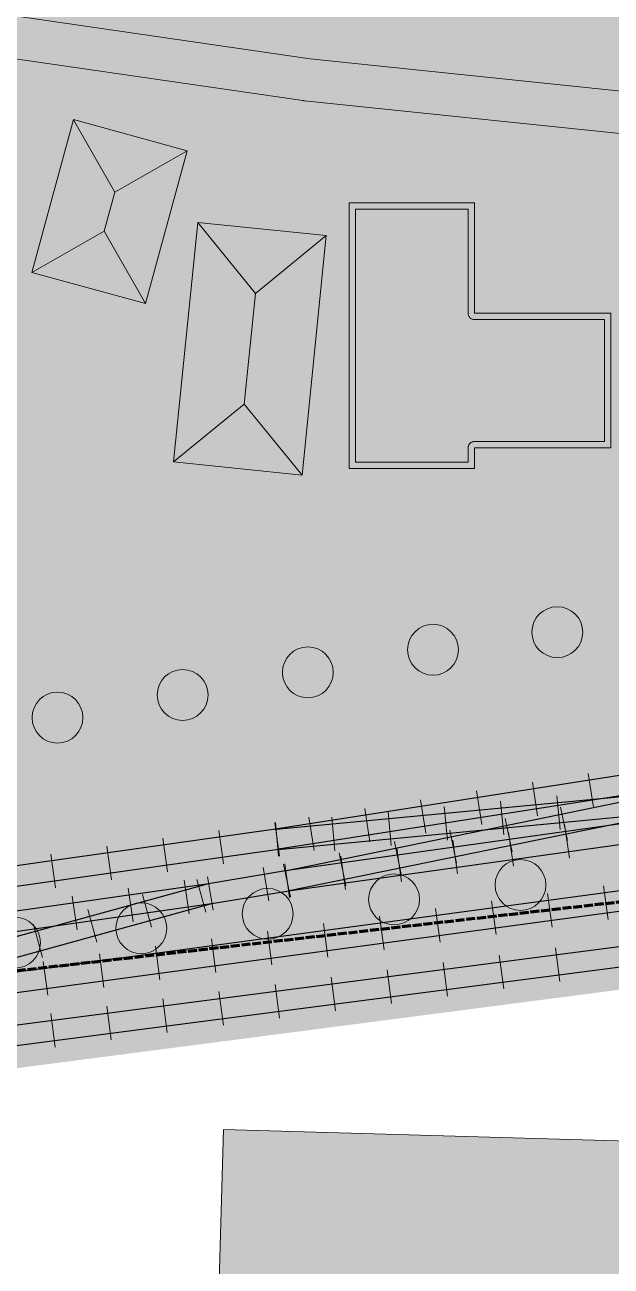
# Model space of a CAD drawing. Header units: metres. Extents: x 305909 to 307171, y 9156037 to 9156671.
# Drawn here: x 306762.9 to 306804.4, y 9156109.5 to 9156197.2 of the extents above; entities that cross this region are included whole.
import ezdxf

# ---------------------------------------------------------------- set-up
doc = ezdxf.new("R2010")
doc.units = ezdxf.units.M
doc.linetypes.add('DASHED2', pattern=[0.762, 0.635, -0.127])
for name, color, linetype, lineweight, true_color in [('B-BANGUNAN_PERDAGANGAN', 7, 'Continuous', 13, 0xde7878), ('B-BAYANGAN', 7, 'Continuous', 0, 0x76786c), ('B-DELINEASI', 7, 'DASHED2', 70, 0xc800c8), ('J-PERKERASAN_JALAN', 7, 'Continuous', 9, 0x989896), ('K-BANGUNAN_LUAR_TAPAK', 7, 'Continuous', 9, 0xdedede), ('K-REL_BALAS', 7, 'Continuous', 0, 0xb0a89c), ('K-REL_BANTALAN', 7, 'Continuous', 9, 0x5a5a5a), ('K-REL_KA', 7, 'Continuous', 25, 0x282828), ('V-POHON_PENEDUH', 7, 'Continuous', 13, 0x288232), ('Z-K', 7, 'Continuous', 0, 0xf7dede), ('Z-RTH', 7, 'Continuous', 0, 0xc7e4ba)]:
    doc.layers.add(name, color=color, linetype=linetype, lineweight=lineweight, true_color=true_color)

# ---------------------------------------------------------------- blocks, each defined once
blk = doc.blocks.new('POHON')
at = {"true_color": 0x347638}
h = blk.add_hatch(color=97, dxfattribs=at)
h.dxf.hatch_style = 1
edge = h.paths.add_edge_path()
edge.add_arc((0, 0), 1, 0, 360)
at = {"true_color": 0x3e843e}
h = blk.add_hatch(color=97, dxfattribs=at)
h.dxf.hatch_style = 1
edge = h.paths.add_edge_path()
edge.add_arc((0, 0.78), 0.32, 0, 360)
h = blk.add_hatch(color=97, dxfattribs=at)
h.dxf.hatch_style = 1
edge = h.paths.add_edge_path()
edge.add_arc((-0.552, 0.552), 0.32, 0, 360)
at = {"true_color": 0x62a556}
h = blk.add_hatch(color=85, dxfattribs=at)
h.dxf.hatch_style = 1
edge = h.paths.add_edge_path()
edge.add_arc((-0.2, 0.22), 0.55, 0, 360)
at = {"true_color": 0x697060}
h = blk.add_hatch(color=251, dxfattribs=at)
h.dxf.hatch_style = 1
edge = h.paths.add_edge_path()
edge.add_arc((0.38, -0.38), 1, 0, 360)
at = {"true_color": 0x3e843e}
h = blk.add_hatch(color=97, dxfattribs=at)
h.dxf.hatch_style = 1
edge = h.paths.add_edge_path()
edge.add_arc((0.552, 0.552), 0.32, 0, 360)
h = blk.add_hatch(color=97, dxfattribs=at)
h.dxf.hatch_style = 1
edge = h.paths.add_edge_path()
edge.add_arc((-0.78, 0), 0.32, 0, 360)
h = blk.add_hatch(color=97, dxfattribs=at)
h.dxf.hatch_style = 1
edge = h.paths.add_edge_path()
edge.add_arc((0.78, 0), 0.32, 0, 360)
h = blk.add_hatch(color=97, dxfattribs=at)
h.dxf.hatch_style = 1
edge = h.paths.add_edge_path()
edge.add_arc((-0.552, -0.552), 0.32, 0, 360)
h = blk.add_hatch(color=97, dxfattribs=at)
h.dxf.hatch_style = 1
edge = h.paths.add_edge_path()
edge.add_arc((0, -0.78), 0.32, 0, 360)
h = blk.add_hatch(color=97, dxfattribs=at)
h.dxf.hatch_style = 1
edge = h.paths.add_edge_path()
edge.add_arc((0.552, -0.552), 0.32, 0, 360)
at = {"color": 99, "lineweight": 9, "true_color": 0x235528}
blk.add_circle((0, 0), 1, dxfattribs=at)

msp = doc.modelspace()

# ---------------------------------------------------------------- hatches: boundary and pattern name
at = {"layer": 'B-BANGUNAN_PERDAGANGAN', "true_color": 0xc85a54}
h = msp.add_hatch(color=13, dxfattribs=at)
h.dxf.hatch_style = 1
h.paths.add_polyline_path([(306769.283, 9156185.4), (306766.368, 9156190.521), (306766.368, 9156190.523), (306774.406, 9156188.317), (306769.283, 9156185.4)])
at = {"layer": 'B-BANGUNAN_PERDAGANGAN', "true_color": 0xd35f58}
h = msp.add_hatch(color=13, dxfattribs=at)
h.dxf.hatch_style = 1
h.paths.add_polyline_path([(306769.283, 9156185.4), (306768.527, 9156182.645), (306763.405, 9156179.728), (306766.368, 9156190.521), (306769.283, 9156185.4)])
at = {"layer": 'B-BANGUNAN_PERDAGANGAN', "true_color": 0xa04843}
h = msp.add_hatch(color=15, dxfattribs=at)
h.dxf.hatch_style = 1
h.paths.add_polyline_path([(306771.443, 9156177.522), (306771.442, 9156177.522), (306768.527, 9156182.645), (306769.283, 9156185.4), (306774.406, 9156188.317), (306771.443, 9156177.522)])
at = {"layer": 'B-BANGUNAN_PERDAGANGAN', "true_color": 0xba544e}
h = msp.add_hatch(color=15, dxfattribs=at)
h.dxf.hatch_style = 1
h.paths.add_polyline_path([(306794.725, 9156184.647), (306794.725, 9156176.842), (306804.382, 9156176.842), (306804.382, 9156167.317), (306794.725, 9156167.317), (306794.725, 9156165.862), (306785.862, 9156165.862), (306785.862, 9156184.647), (306794.725, 9156184.647)])
at = {"layer": 'B-BANGUNAN_PERDAGANGAN', "true_color": 0xab4d47}
h = msp.add_hatch(color=15, dxfattribs=at)
h.dxf.hatch_style = 1
h.paths.add_polyline_path([(306768.527, 9156182.645), (306771.442, 9156177.522), (306763.405, 9156179.728), (306768.527, 9156182.645)])
at = {"layer": 'B-BANGUNAN_PERDAGANGAN', "true_color": 0xd15e57}
h = msp.add_hatch(color=13, dxfattribs=at)
h.dxf.hatch_style = 1
h.paths.add_polyline_path([(306775.143, 9156183.255), (306779.232, 9156178.242), (306778.436, 9156170.411), (306773.423, 9156166.322), (306775.143, 9156183.255)])
at = {"layer": 'B-BANGUNAN_PERDAGANGAN', "true_color": 0xcc5c55}
h = msp.add_hatch(color=13, dxfattribs=at)
h.dxf.hatch_style = 1
h.paths.add_polyline_path([(306784.244, 9156182.331), (306784.244, 9156182.33), (306779.232, 9156178.242), (306775.143, 9156183.255), (306784.244, 9156182.331)])
at = {"layer": 'B-BANGUNAN_PERDAGANGAN', "true_color": 0xa24944}
h = msp.add_hatch(color=15, dxfattribs=at)
h.dxf.hatch_style = 1
h.paths.add_polyline_path([(306778.436, 9156170.411), (306779.232, 9156178.242), (306784.244, 9156182.33), (306782.525, 9156165.398), (306778.436, 9156170.411)])
at = {"layer": 'B-BANGUNAN_PERDAGANGAN', "true_color": 0xa74b46}
h = msp.add_hatch(color=15, dxfattribs=at)
h.dxf.hatch_style = 1
h.paths.add_polyline_path([(306778.436, 9156170.411), (306782.525, 9156165.398), (306782.525, 9156165.398), (306773.423, 9156166.322), (306778.436, 9156170.411)])
at = {"layer": 'B-BAYANGAN', "true_color": 0x76786c}
h = msp.add_hatch(color=8, dxfattribs=at)
h.dxf.hatch_style = 1
h.paths.add_polyline_path([(306775.458, 9156187.266), (306772.494, 9156176.471), (306764.455, 9156178.678), (306767.418, 9156189.473), (306775.458, 9156187.266)])
h = msp.add_hatch(color=8, dxfattribs=at)
h.dxf.hatch_style = 1
h.paths.add_polyline_path([(306795.775, 9156183.597), (306795.775, 9156175.792), (306805.432, 9156175.792), (306805.432, 9156166.267), (306795.775, 9156166.267), (306795.775, 9156164.812), (306786.912, 9156164.812), (306786.912, 9156183.597), (306795.775, 9156183.597)])
h = msp.add_hatch(color=8, dxfattribs=at)
h.dxf.hatch_style = 1
h.paths.add_polyline_path([(306785.295, 9156181.281), (306783.575, 9156164.348), (306774.473, 9156165.272), (306776.193, 9156182.205), (306785.295, 9156181.281)])
at = {"layer": 'J-PERKERASAN_JALAN', "true_color": 0x989896}
h = msp.add_hatch(color=252, dxfattribs=at)
h.dxf.hatch_style = 1
h.paths.add_polyline_path([(306746.832, 9156200.101), (306782.931, 9156194.856), (306783.093, 9156194.835), (306806.23, 9156192.431), (306865.854, 9156186.243), (306866.388, 9156186.223), (306866.919, 9156186.275), (306867.439, 9156186.397), (306867.938, 9156186.587), (306868.407, 9156186.842), (306868.838, 9156187.157), (306869.223, 9156187.527), (306869.556, 9156187.945), (306869.83, 9156188.403), (306870.04, 9156188.894), (306870.184, 9156189.408), (306870.257, 9156189.937), (306869.849, 9156184.223), (306869.847, 9156184.185), (306869.543, 9156179.003), (306869.541, 9156179.511), (306869.474, 9156180.015), (306869.343, 9156180.506), (306869.152, 9156180.977), (306868.902, 9156181.42), (306868.598, 9156181.827), (306868.245, 9156182.193), (306867.848, 9156182.511), (306867.414, 9156182.776), (306866.951, 9156182.984), (306866.464, 9156183.131), (306865.963, 9156183.216), (306805.921, 9156189.447), (306782.691, 9156191.861), (306782.651, 9156191.866), (306782.631, 9156191.868), (306782.59, 9156191.874), (306746.832, 9156197.07), (306746.832, 9156200.101)])
at = {"layer": 'K-BANGUNAN_LUAR_TAPAK', "true_color": 0xe8e8e6}
h = msp.add_hatch(color=254, dxfattribs=at)
h.dxf.hatch_style = 1
h.paths.add_polyline_path([(306788.882, 9156101.425), (306776.467, 9156101.784), (306776.981, 9156119.14), (306819.591, 9156117.897), (306819.65, 9156119.877), (306851.996, 9156118.936), (306851.511, 9156102.52), (306819.164, 9156103.462), (306819.261, 9156106.747), (306789.067, 9156107.631), (306788.882, 9156101.425)])
at = {"layer": 'K-REL_BALAS', "true_color": 0xb0a89c}
h = msp.add_hatch(color=253, dxfattribs=at)
h.dxf.hatch_style = 1
h.paths.add_polyline_path([(306482.161, 9156097.69), (306501.605, 9156097.161), (306542.586, 9156099.524), (306542.389, 9156102.187), (306542.282, 9156103.623), (306568.72, 9156105.583), (306591.588, 9156108.692), (306569.682, 9156106.674), (306569.612, 9156106.669), (306569.549, 9156106.666), (306569.479, 9156106.664), (306524.347, 9156106.469), (306524.303, 9156106.47), (306524.264, 9156106.471), (306524.22, 9156106.472), (306482.161, 9156108.597), (306482.161, 9156113.243), (306482.947, 9156113.203), (306482.161, 9156113.255), (306482.161, 9156117.905), (306520.136, 9156115.405), (306566.875, 9156114.978), (306613.861, 9156118.419), (306780.42, 9156141.945), (306829.435, 9156149.588), (306829.435, 9156141.095), (306798.465, 9156136.759), (306829.435, 9156140.936), (306829.435, 9156132.191), (306677.953, 9156112.489), (306592.693, 9156100.464), (306592.687, 9156100.464), (306592.682, 9156100.463), (306592.676, 9156100.462), (306557.241, 9156095.728), (306557.181, 9156095.721), (306557.127, 9156095.716), (306557.067, 9156095.712), (306501.774, 9156092.523), (306501.706, 9156092.52), (306501.645, 9156092.519), (306501.577, 9156092.52), (306482.161, 9156093.048), (306482.161, 9156097.69)])
at = {"layer": 'Z-K', "true_color": 0xe4dfd4}
h = msp.add_hatch(color=254, dxfattribs=at)
h.dxf.hatch_style = 1
h.paths.add_polyline_path([(306887.368, 9156398.5), (306879.779, 9156199.5), (306885.597, 9156199.802), (306885.503, 9156198.46), (306873.691, 9156198.076), (306871.946, 9156198.019), (306860.748, 9156203.081), (306860.765, 9156203.358), (306859.221, 9156180.762), (306859.07, 9156178.557), (306858.791, 9156174.416), (306856.602, 9156141.935), (306856.574, 9156141.929), (306843.973, 9156139.654), (306841.656, 9156139.39), (306832.652, 9156160.25), (306794.325, 9156155.537), (306785.065, 9156153.865), (306754.667, 9156148.377), (306780.828, 9156466.643), (306812.815, 9156460.602), (306875.789, 9156457.914), (306875.502, 9156453.026), (306875.5, 9156452.988), (306872.7, 9156405.226), (306919.295, 9156400.093), (306965.89, 9156394.96), (306958.222, 9156259.5), (306956, 9156259.5), (306955.951, 9156259.498), (306955.902, 9156259.49), (306955.855, 9156259.478), (306955.809, 9156259.462), (306955.764, 9156259.441), (306955.722, 9156259.416), (306955.683, 9156259.387), (306955.668, 9156259.373), (306932.214, 9156261.124), (306956.8, 9156262.5), (306955.5, 9156309.7), (306959, 9156392), (306887.368, 9156398.5)])
at = {"layer": 'Z-RTH', "true_color": 0xacd28c}
h = msp.add_hatch(color=63, dxfattribs=at)
h.dxf.hatch_style = 1
h.paths.add_polyline_path([(306647.045, 9156131.998), (306682.572, 9156137.435), (306694.109, 9156139.201), (306735.941, 9156145.416), (306764.133, 9156475.064), (306781.809, 9156471.972), (306781.809, 9156471.972), (306780.828, 9156466.643), (306754.667, 9156148.377), (306785.065, 9156153.865), (306794.325, 9156155.537), (306832.652, 9156160.25), (306841.656, 9156139.39), (306613.966, 9156113.407), (306609.989, 9156113.26), (306520.721, 9156109.954), (306451.764, 9156117.779), (306423.331, 9156121.005), (306406.95, 9156126.927), (306333.538, 9156153.468), (306256.179, 9156192.148), (306187.799, 9156246.714), (306141.521, 9156298.517), (306095.934, 9156355.156), (306094.195, 9156358.842), (306127.354, 9156361.253), (306133.406, 9156338.556), (306160.586, 9156296.707), (306193.374, 9156263.487), (306216.24, 9156242.779), (306246.009, 9156220.776), (306288.72, 9156190.576), (306332.726, 9156171.593), (306393.989, 9156155.199), (306486.314, 9156132.333), (306532.491, 9156127.582), (306534.299, 9156127.396), (306596.424, 9156127.396), (306647.045, 9156131.998)])
at = {"layer": 'Z-RTH', "true_color": 0x78aa5f}
h = msp.add_hatch(dxfattribs=at)
h.set_pattern_fill('GRASS', color=75, scale=0.35)
h.paths.add_polyline_path([(306647.045, 9156131.998), (306682.572, 9156137.435), (306694.109, 9156139.201), (306735.941, 9156145.416), (306764.133, 9156475.064), (306781.809, 9156471.972), (306781.809, 9156471.972), (306780.828, 9156466.643), (306754.667, 9156148.377), (306785.065, 9156153.865), (306794.325, 9156155.537), (306832.652, 9156160.25), (306841.656, 9156139.39), (306613.966, 9156113.407), (306609.989, 9156113.26), (306520.721, 9156109.954), (306451.764, 9156117.779), (306423.331, 9156121.005), (306406.95, 9156126.927), (306333.538, 9156153.468), (306256.179, 9156192.148), (306187.799, 9156246.714), (306141.521, 9156298.517), (306095.934, 9156355.156), (306094.195, 9156358.842), (306127.354, 9156361.253), (306133.406, 9156338.556), (306160.586, 9156296.707), (306193.374, 9156263.487), (306216.24, 9156242.779), (306246.009, 9156220.776), (306288.72, 9156190.576), (306332.726, 9156171.593), (306393.989, 9156155.199), (306486.314, 9156132.333), (306532.491, 9156127.582), (306534.299, 9156127.396), (306596.424, 9156127.396), (306647.045, 9156131.998)])

# ---------------------------------------------------------------- linework, layer by layer
at = {"layer": 'B-BANGUNAN_PERDAGANGAN', "color": 29, "lineweight": 9, "true_color": 0x662e2a}
for p, q in [((306766.368, 9156190.521), (306769.283, 9156185.4)), ((306774.406, 9156188.317), (306769.283, 9156185.4)), ((306769.283, 9156185.4), (306768.527, 9156182.645)), ((306763.405, 9156179.728), (306768.527, 9156182.645)), ((306771.442, 9156177.522), (306768.527, 9156182.645)), ((306775.143, 9156183.255), (306779.232, 9156178.242)), ((306784.244, 9156182.33), (306779.232, 9156178.242)), ((306778.436, 9156170.411), (306779.232, 9156178.242)), ((306773.423, 9156166.322), (306778.436, 9156170.411)), ((306782.525, 9156165.398), (306778.436, 9156170.411))]:
    msp.add_line(p, q, dxfattribs=at)
at = {"layer": 'B-BANGUNAN_PERDAGANGAN', "color": 29, "lineweight": 13, "true_color": 0x662e2a}
for points in [[(306774.408, 9156188.316), (306771.444, 9156177.521), (306763.405, 9156179.728), (306766.368, 9156190.523), (306774.408, 9156188.316)], [(306794.725, 9156184.647), (306794.725, 9156176.842), (306804.382, 9156176.842), (306804.382, 9156167.317), (306794.725, 9156167.317), (306794.725, 9156165.862), (306785.862, 9156165.862), (306785.862, 9156184.647), (306794.725, 9156184.647)], [(306784.244, 9156182.331), (306782.525, 9156165.398), (306773.423, 9156166.322), (306775.143, 9156183.255), (306784.244, 9156182.331)]]:
    msp.add_lwpolyline(points, close=True, dxfattribs=at)
at = {"layer": 'B-BANGUNAN_PERDAGANGAN', "color": 13, "lineweight": 9, "true_color": 0xdb635c}
msp.add_lwpolyline([(306794.275, 9156184.197), (306794.275, 9156176.842), (306794.277, 9156176.798), (306794.284, 9156176.754), (306794.294, 9156176.711), (306794.309, 9156176.67), (306794.328, 9156176.63), (306794.351, 9156176.592), (306794.377, 9156176.556), (306794.407, 9156176.524), (306794.44, 9156176.494), (306794.475, 9156176.468), (306794.513, 9156176.445), (306794.553, 9156176.426), (306794.594, 9156176.411), (306794.637, 9156176.401), (306794.681, 9156176.394), (306794.725, 9156176.392), (306803.932, 9156176.392), (306803.932, 9156167.767), (306794.725, 9156167.767), (306794.681, 9156167.765), (306794.637, 9156167.758), (306794.594, 9156167.748), (306794.553, 9156167.733), (306794.513, 9156167.714), (306794.475, 9156167.691), (306794.44, 9156167.665), (306794.407, 9156167.635), (306794.377, 9156167.602), (306794.351, 9156167.567), (306794.328, 9156167.529), (306794.309, 9156167.489), (306794.294, 9156167.448), (306794.284, 9156167.405), (306794.277, 9156167.361), (306794.275, 9156167.317), (306794.275, 9156166.312), (306786.312, 9156166.312), (306786.312, 9156184.197), (306794.275, 9156184.197)], close=True, dxfattribs=at)
at = {"layer": 'B-DELINEASI'}
msp.add_lwpolyline([(306572.178, 9156510.306), (306677.166, 9156490.276), (306781.809, 9156471.972), (306888.869, 9156462.302), (307002.836, 9156450.56), (307044.811, 9156445.344), (307040.22, 9156386.794), (307034.792, 9156282.996), (307033.552, 9156256.861), (307033.552, 9156224.798), (307008.361, 9156221.849), (306994.202, 9156219.777), (306994.202, 9156214.251), (306986.259, 9156211.833), (306955.522, 9156207.689), (306947.234, 9156203.199), (306914.425, 9156199.401), (306871.946, 9156198.019), (306868.838, 9156144.144), (306843.973, 9156139.654), (306613.966, 9156113.407)], dxfattribs=at)
at = {"layer": 'J-PERKERASAN_JALAN', "color": 251, "lineweight": 13, "true_color": 0x6c6c6a}
for points in [[(306720.122, 9156203.983), (306782.931, 9156194.856), (306783.093, 9156194.835), (306806.23, 9156192.431)], [(306805.921, 9156189.447), (306782.691, 9156191.861), (306782.651, 9156191.866), (306782.631, 9156191.868), (306782.59, 9156191.874), (306725.61, 9156200.154)]]:
    msp.add_lwpolyline(points, dxfattribs=at)
at = {"layer": 'K-BANGUNAN_LUAR_TAPAK', "color": 9, "lineweight": 9, "true_color": 0xc8c8c6}
msp.add_lwpolyline([(306788.882, 9156101.425), (306776.467, 9156101.784), (306776.981, 9156119.14), (306819.591, 9156117.897), (306819.65, 9156119.877), (306851.996, 9156118.936), (306851.511, 9156102.52), (306819.164, 9156103.462), (306819.261, 9156106.747), (306789.067, 9156107.631), (306788.882, 9156101.425)], close=True, dxfattribs=at)
at = {"layer": 'K-REL_BANTALAN'}
for points in [[(306802.773, 9156144.297), (306803.143, 9156141.925)], [(306798.821, 9156143.68), (306799.19, 9156141.309)], [(306790.916, 9156142.448), (306791.286, 9156140.077)], [(306794.868, 9156143.064), (306795.238, 9156140.693)], [(306796.802, 9156139.964), (306796.575, 9156142.353)], [(306800.784, 9156140.341), (306800.558, 9156142.73)], [(306786.964, 9156141.832), (306787.334, 9156139.46)], [(306788.837, 9156139.209), (306788.611, 9156141.599)], [(306792.82, 9156139.586), (306792.593, 9156141.976)], [(306801.301, 9156139.557), (306800.82, 9156141.908)], [(306780.592, 9156140.838), (306780.928, 9156138.461)], [(306780.873, 9156138.455), (306780.647, 9156140.844)], [(306783.012, 9156141.215), (306783.381, 9156138.844)], [(306784.855, 9156138.832), (306784.629, 9156141.221)], [(306797.383, 9156138.754), (306796.901, 9156141.106)], [(306801.44, 9156138.307), (306801.107, 9156140.683)], [(306772.671, 9156139.719), (306773.006, 9156137.343)], [(306776.631, 9156140.278), (306776.967, 9156137.902)], [(306793.464, 9156137.952), (306792.983, 9156140.304)], [(306797.479, 9156137.752), (306797.146, 9156140.129)], [(306768.71, 9156139.16), (306769.046, 9156136.783)], [(306789.545, 9156137.15), (306789.064, 9156139.501)], [(306789.556, 9156136.642), (306789.223, 9156139.019)], [(306793.517, 9156137.197), (306793.185, 9156139.574)], [(306764.749, 9156138.6), (306765.085, 9156136.224)], [(306781.708, 9156135.546), (306781.226, 9156137.897)], [(306781.633, 9156135.533), (306781.301, 9156137.91)], [(306785.626, 9156136.348), (306785.145, 9156138.699)], [(306785.595, 9156136.088), (306785.262, 9156138.465)], [(306776.228, 9156134.631), (306775.833, 9156136.998)], [(306780.173, 9156135.289), (306779.779, 9156137.656)], [(306770.571, 9156133.823), (306770.232, 9156136.199)], [(306774.53, 9156134.388), (306774.191, 9156136.764)], [(306775.731, 9156134.488), (306775.094, 9156136.801)], [(306804.183, 9156133.978), (306803.863, 9156136.357)], [(306766.611, 9156133.258), (306766.272, 9156135.634)], [(306771.875, 9156133.426), (306771.238, 9156135.739)], [(306796.255, 9156132.909), (306795.934, 9156135.288)], [(306800.219, 9156133.444), (306799.899, 9156135.822)], [(306768.019, 9156132.364), (306767.381, 9156134.677)], [(306792.291, 9156132.375), (306791.97, 9156134.753)], [(306764.162, 9156131.302), (306763.525, 9156133.615)], [(306784.363, 9156131.305), (306784.042, 9156133.684)], [(306788.327, 9156131.84), (306788.006, 9156134.218)], [(306776.435, 9156130.236), (306776.114, 9156132.615)], [(306780.399, 9156130.771), (306780.078, 9156133.149)], [(306772.471, 9156129.701), (306772.15, 9156132.08)], [(306800.76, 9156129.591), (306800.451, 9156131.97)], [(306764.542, 9156128.632), (306764.222, 9156131.011)], [(306768.506, 9156129.167), (306768.186, 9156131.545)], [(306792.827, 9156128.559), (306792.518, 9156130.939)], [(306796.794, 9156129.075), (306796.484, 9156131.455)], [(306788.861, 9156128.043), (306788.551, 9156130.423)], [(306780.928, 9156127.011), (306780.618, 9156129.391)], [(306784.894, 9156127.527), (306784.585, 9156129.907)], [(306772.994, 9156125.979), (306772.685, 9156128.359)], [(306776.961, 9156126.495), (306776.651, 9156128.875)], [(306769.028, 9156125.463), (306768.718, 9156127.843)], [(306765.061, 9156124.947), (306764.752, 9156127.327)]]:
    msp.add_lwpolyline(points, dxfattribs=at)
at = {"layer": 'K-REL_KA'}
for points in [[(306780.659, 9156140.363), (306614.032, 9156116.828), (306566.926, 9156113.377), (306520.076, 9156113.805), (306476.941, 9156116.645), (306436.377, 9156123.317), (306409.762, 9156129.689), (306382.783, 9156138.125), (306321.591, 9156161.937), (306270.827, 9156190.657), (306233.836, 9156215.587), (306193.238, 9156249.589), (306166.211, 9156275.985), (306142.028, 9156303.414), (306105.362, 9156353.85), (306090.557, 9156379.779), (306075.643, 9156410.93), (306041.702, 9156495.165), (306017.185, 9156566.43)], [(306012.06, 9156564.83), (306036.909, 9156493.311), (306070.514, 9156409.884), (306086.269, 9156377.867), (306102.418, 9156350.409), (306137.361, 9156301.192), (306162.795, 9156272.431), (306189.769, 9156245.724), (306230.45, 9156211.496), (306269.389, 9156186.193), (306321.24, 9156155.611), (306383.081, 9156133.328), (306407.521, 9156125.674), (306434.52, 9156118.808), (306481.453, 9156111.677), (306524.354, 9156109.51), (306569.434, 9156109.704), (306621.637, 9156114.513), (306775.929, 9156136.527)], [(306677.548, 9156115.502), (306870.393, 9156140.583), (307006.69, 9156161.441)], [(306677.734, 9156114.074), (306870.587, 9156139.156), (306870.603, 9156139.158), (307006.908, 9156160.018)], [(306744.465, 9156127.862), (306870.616, 9156144.875), (306921.603, 9156152.712)], [(306744.658, 9156126.435), (306870.816, 9156143.449), (306870.829, 9156143.451), (306921.822, 9156151.289)], [(306834.465, 9156148.753), (306780.649, 9156140.361)], [(306781.323, 9156137.427), (306808.55, 9156143), (306834.42, 9156148.744)], [(306834.687, 9156147.33), (306780.871, 9156138.938)], [(306781.611, 9156136.016), (306808.845, 9156141.59), (306808.856, 9156141.593), (306834.732, 9156147.339)], [(306780.692, 9156140.366), (306808.632, 9156143.013), (306808.648, 9156143.014), (306834.617, 9156144.889)], [(306781.367, 9156137.435), (306834.569, 9156144.884)], [(306780.828, 9156138.933), (306808.76, 9156141.578), (306834.72, 9156143.453)], [(306781.567, 9156136.009), (306834.768, 9156143.458)], [(306780.861, 9156138.937), (306614.209, 9156115.398)], [(306775.912, 9156136.525), (306781.348, 9156137.432)], [(306744.37, 9156127.843), (306775.839, 9156136.509)], [(306776.149, 9156135.104), (306781.585, 9156136.011)], [(306621.823, 9156113.085), (306776.132, 9156135.102)], [(306744.752, 9156126.454), (306776.222, 9156135.121)]]:
    msp.add_lwpolyline(points, dxfattribs=at)

# ---------------------------------------------------------------- block references
at = {"layer": 'V-POHON_PENEDUH', "xscale": 1.8, "yscale": 1.8}
for p in [(306800.588, 9156154.292), (306791.792, 9156153.048), (306782.935, 9156151.448), (306774.078, 9156149.849), (306765.221, 9156148.25), (306797.982, 9156136.419), (306789.04, 9156135.399), (306780.098, 9156134.378), (306771.156, 9156133.358), (306762.214, 9156132.337)]:
    msp.add_blockref('POHON', p, dxfattribs=at)

doc.saveas('drawing.dxf')
